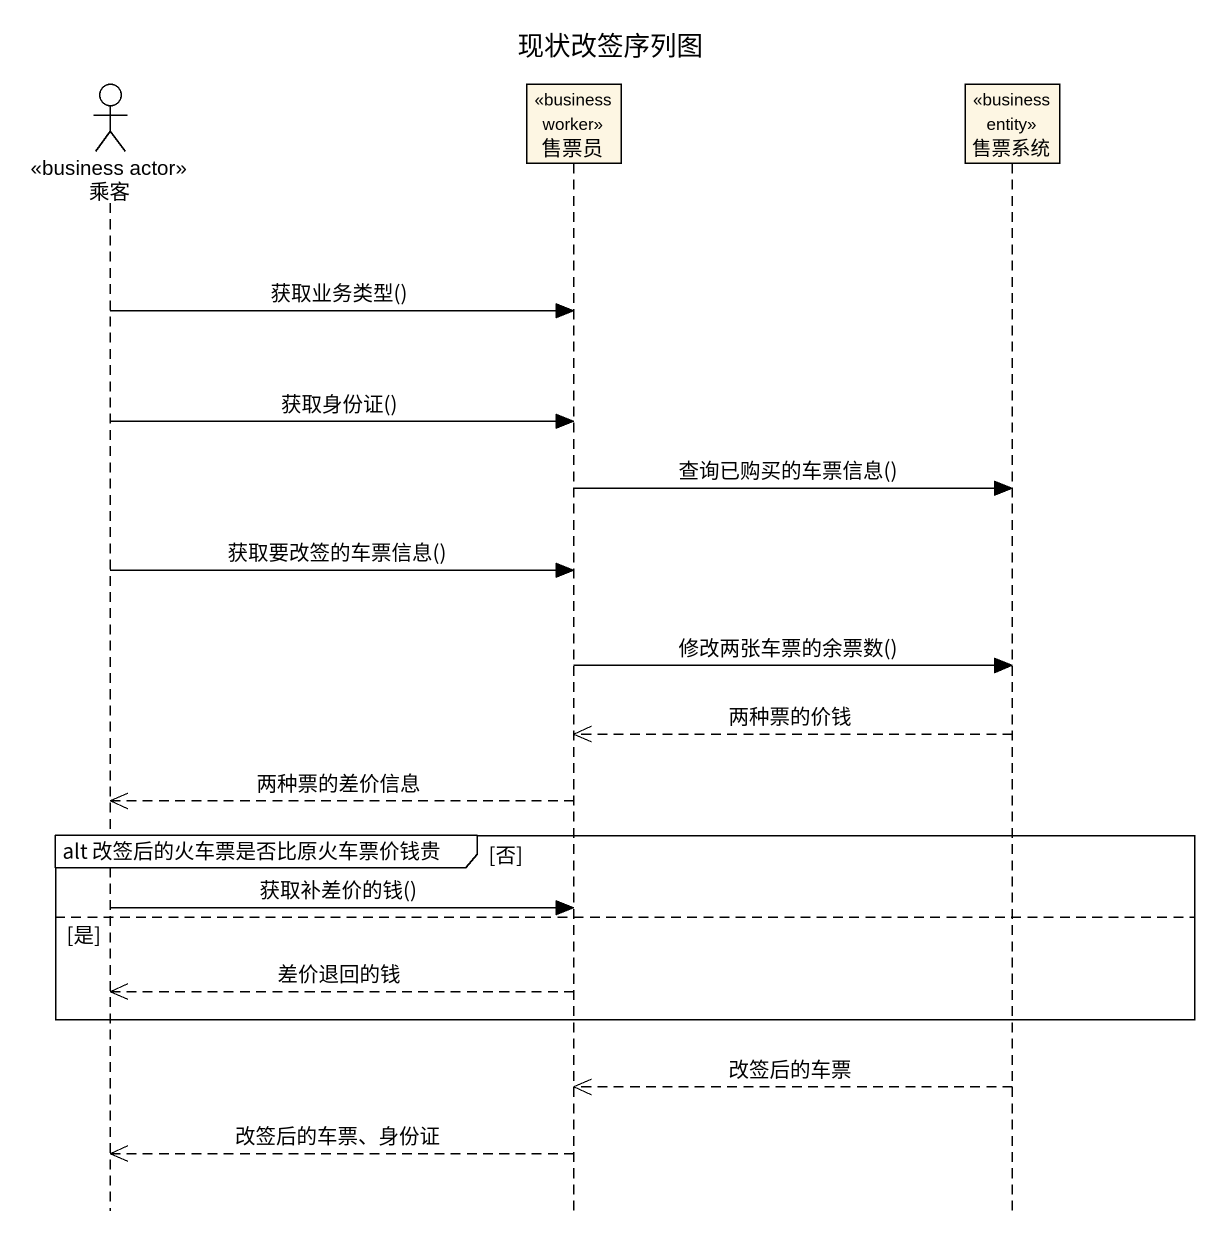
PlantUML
@startuml
title 现状改签序列图
hide footbox
actor 乘客 <<business actor>>
participant 售票员 <<business worker>>
participant 售票系统 <<business entity>>

乘客 -> 售票员 : 获取业务类型()
乘客 -> 售票员 : 获取身份证()
售票员 -> 售票系统 : 查询已购买的车票信息()
乘客 -> 售票员 : 获取要改签的车票信息()
售票员 -> 售票系统 : 修改两张车票的余票数()
售票系统 -->> 售票员 : 两种票的价钱
售票员 -->> 乘客 : 两种票的差价信息
group alt 改签后的火车票是否比原火车票价钱贵 [否]
  乘客 -> 售票员 : 获取补差价的钱()
else 是
  售票员 -->> 乘客 : 差价退回的钱
end
售票系统 -->> 售票员 : 改签后的车票
售票员 -->> 乘客 : 改签后的车票、身份证
@enduml
